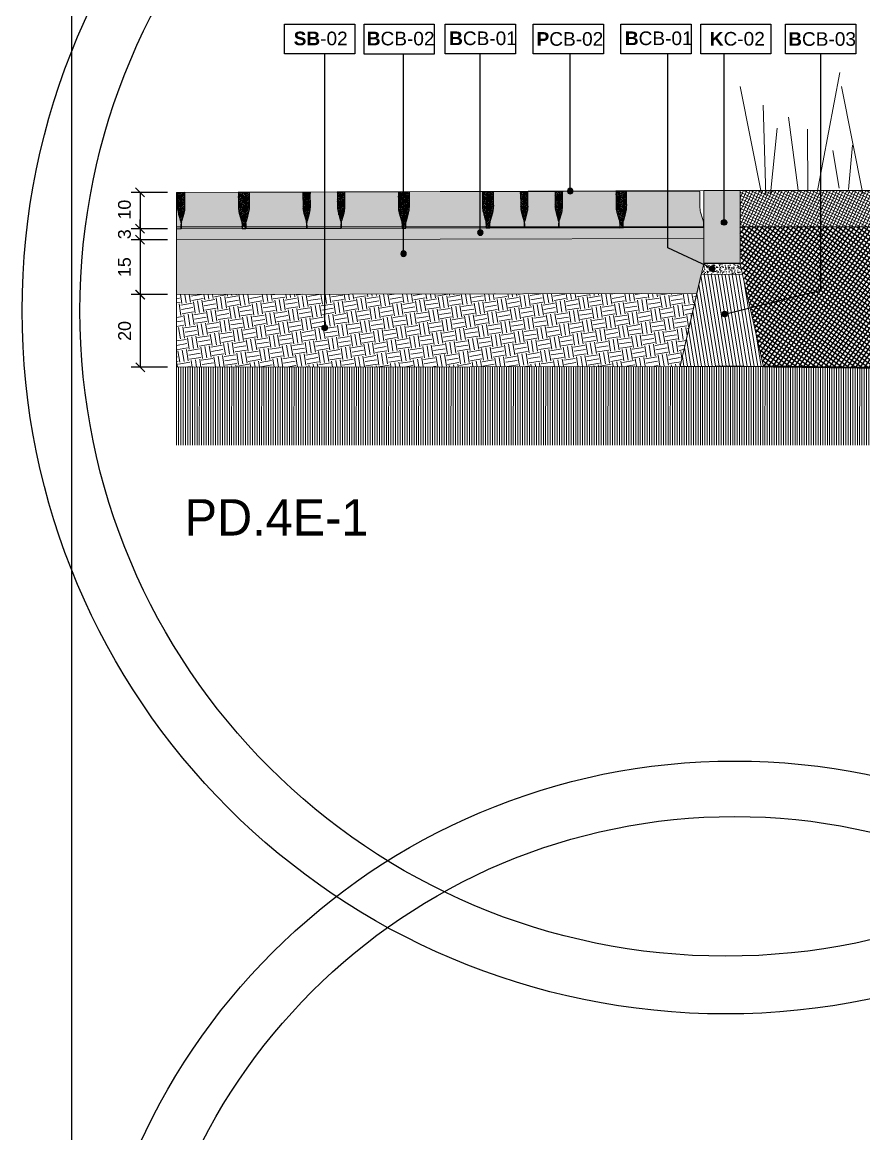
# Model space of a CAD drawing. Header units: metres. Extents: x -325 to 301, y -147 to 149.
# Drawn here: x 52.098 to 54.413, y 80.394 to 83.452 of the extents above; entities that cross this region are included whole.
import ezdxf

# ---------------------------------------------------------------- set-up
doc = ezdxf.new("R2010")
doc.units = ezdxf.units.M
doc.linetypes.add('ACAD_ISO03W100', pattern=[30, 12, -18])
doc.layers.get('Defpoints').update_dxf_attribs({"lineweight": 13})
for name, color, linetype, plot in [('-aux', 50, 'Continuous', False), ('-AUX-TWQ', 1, 'Continuous', False), ('-AUX_MON', 3, 'Continuous', False)]:
    doc.layers.add(name, color=color, linetype=linetype, plot=plot)
for name, color, linetype, true_color in [('0-TX-1_25', 7, 'Continuous', 0x3f4f7f), ('3-TR-paviment fort', 7, 'Continuous', 0xd1d1d1), ('EIT_3 TR sorra', 7, 'Continuous', 0xd8ceb0)]:
    doc.layers.add(name, color=color, linetype=linetype, true_color=true_color)
for name, color, linetype in [('02-L-Geotextile', 32, 'Continuous'), ('A-KEYPLAN_HATCH', 7, 'Continuous'), ('A_TEXT_2', 7, 'Continuous'), ('EIT_3 TR terra vegetal', 45, 'Continuous')]:
    doc.layers.add(name, color=color, linetype=linetype)
for name, color, linetype, lineweight, true_color in [('03-TR-Paviment_04_Dry Meadow', 7, 'Continuous', 5, 0xd8dd88), ('03-TR-Paviment_05_Open Joint Precast Pavements', 7, 'Continuous', 5, 0xb3b3b3), ('3-TR tot_u', 7, 'Continuous', 5, 0x787878)]:
    doc.layers.add(name, color=color, linetype=linetype, lineweight=lineweight, true_color=true_color)
for name, color, linetype, lineweight in [('1-CM', 7, 'Continuous', 0), ('2-L-secció', 1, 'Continuous', 0), ('3-TR Formigó', 252, 'Continuous', 0), ('3-TR Seleccionat', 44, 'Continuous', 0), ('3-TR Tot-u', 37, 'Continuous', 0), ('3-TR-recebo', 252, 'Continuous', 0)]:
    doc.layers.add(name, color=color, linetype=linetype, lineweight=lineweight)
doc.styles.get("Standard").update_dxf_attribs({"font": 'arial.ttf'})
doc.styles.add('x-llegenda materials$0$ENGRAVERS', font='TT0586M.TTF')
doc.dimstyles.new('ISO-25', dxfattribs={"dimtxt": 0.1, "dimasz": 0.1, "dimexe": 0.1, "dimexo": 0.1, "dimgap": 0.1, "dimtad": 1, "dimdec": 0, "dimlfac": 100, "dimzin": 9, "dimtxsty": 'Standard', "dimblk": 'OBLIQUE', "dimcen": 0.1, "dimadec": 0, "dimazin": 0, "dimtfac": 1, "dimtdec": 0, "dimtmove": 0, "dimatfit": 3, "dimldrblk": 'OBLIQUE', "dimfxl": 1, "dimarcsym": 0})

# ---------------------------------------------------------------- blocks, each defined once
blk = doc.blocks.new('hatch keyplan 2')
at = {"layer": 'A-KEYPLAN_HATCH'}
blk.add_lwpolyline([(0, 0.00548), (0.01287, 0.00548), (0.01287, 0), (0, 0)], close=True, dxfattribs=at)
blk = doc.blocks.new('hatch keyplan')
at = {"layer": 'A-KEYPLAN_HATCH'}
blk.add_blockref('hatch keyplan 2', (1.43058, 0.85215), dxfattribs=at)
blk = doc.blocks.new('B-CB03')
at = {"layer": 'A-KEYPLAN_HATCH'}
blk.add_blockref('hatch keyplan', (-1.43058, -0.85215), dxfattribs=at)
at = {"layer": 'A_TEXT_2', "insert": (-0.0008, 0.00398), "char_height": 0.0025, "attachment_point": 1}
blk.add_mtext_dynamic_manual_height_columns('\\pi0.00128;{\\fArial|b1|i0|c0|p34;B}CB-03', width=0.0145619, gutter_width=0.015, heights=[0], dxfattribs=at)
blk = doc.blocks.new('K01B')
at = {"layer": 'A-KEYPLAN_HATCH'}
blk.add_blockref('hatch keyplan', (-1.43058, -0.85215), dxfattribs=at)
at = {"layer": 'A_TEXT_2', "insert": (-0.0008, 0.00402), "char_height": 0.0025, "attachment_point": 1}
blk.add_mtext_dynamic_manual_height_columns('\\pi0.00246;{\\fArial|b1|i0|c0|p34;K}C-02', width=0.0145619, gutter_width=0.015, heights=[0], dxfattribs=at)
blk = doc.blocks.new('_Oblique')
at = {"color": 0, "lineweight": -2}
blk.add_line((-0.5, -0.5), (0.5, 0.5), dxfattribs=at)
blk = doc.blocks.new('*D1102')
at = {"layer": '0-TX-1_25', "color": 0, "lineweight": -2, "transparency": 16777216}
for p, q in [((52.4976, 82.9837), (52.3976, 82.9837)), ((52.4226, 82.9837), (52.4226, 82.8837)), ((52.4976, 82.8837), (52.3976, 82.8837))]:
    blk.add_line(p, q, dxfattribs=at)
at = {"layer": 'Defpoints', "color": 0, "transparency": 16777216}
for p in [(52.5226, 82.9837), (52.4226, 82.8837), (52.5226, 82.8837)]:
    blk.add_point(p, dxfattribs=at)
at = {"layer": '0-TX-1_25', "color": 0, "lineweight": -2, "transparency": 16777216, "xscale": 0.025, "yscale": 0.025, "zscale": 0.025}
for p, rotation in [((52.4226, 82.9837), 90), ((52.4226, 82.8837), 270)]:
    blk.add_blockref('_Oblique', p, dxfattribs=dict(at, rotation=rotation))
at = {"layer": '0-TX-1_25', "color": 0, "transparency": 16777216, "insert": (52.3797, 82.9362), "char_height": 0.035, "attachment_point": 5, "rotation": 90}
blk.add_mtext('10', dxfattribs=at)
blk = doc.blocks.new('POINT')
at = {"layer": '0-TX-1_25'}
h = blk.add_hatch(dxfattribs=at)
h.set_pattern_fill('ANGLE', color=256)
h.set_pattern_definition([(0, (-83.747, -12.726), (0, 6.985), [5.08, -1.905]), (90, (-83.747, -12.726), (-6.985, 4e-16), [5.08, -1.905])])
edge = h.paths.add_edge_path()
edge.add_arc((0, 0), 0.0075, 0, 360)
h = blk.add_hatch(color=256, dxfattribs=at)
h.dxf.hatch_style = 1
edge = h.paths.add_edge_path()
edge.add_arc((0, 0), 0.0075, 0, 360)
blk.add_circle((0, 0), 0.0075, dxfattribs=at)
blk = doc.blocks.new('B-CB01')
at = {"layer": 'A-KEYPLAN_HATCH'}
blk.add_blockref('hatch keyplan', (-1.43058, -0.85215), dxfattribs=at)
at = {"layer": 'A_TEXT_2', "insert": (-0.0008, 0.00411), "char_height": 0.0025, "attachment_point": 1}
blk.add_mtext_dynamic_manual_height_columns('\\pi0.00152;{\\fArial|b1|i0|c0|p34;B}CB-01', width=0.0145619, gutter_width=0.015, heights=[0], dxfattribs=at)
blk = doc.blocks.new('SB-02')
at = {"layer": 'A-KEYPLAN_HATCH'}
blk.add_blockref('hatch keyplan', (-1.43058, -0.85215), dxfattribs=at)
at = {"layer": 'A_TEXT_2', "insert": (-0.0008, 0.00408), "char_height": 0.0025, "attachment_point": 1}
blk.add_mtext_dynamic_manual_height_columns('\\pi0.00249;{\\fArial|b1|i0|c0|p34;SB}-02', width=0.0145619, gutter_width=0.015, heights=[0], dxfattribs=at)
blk = doc.blocks.new('B-CB02')
at = {"layer": 'A-KEYPLAN_HATCH'}
blk.add_blockref('hatch keyplan', (-1.43058, -0.85215), dxfattribs=at)
at = {"layer": 'A_TEXT_2', "insert": (-0.0008, 0.00409), "char_height": 0.0025, "attachment_point": 1}
blk.add_mtext_dynamic_manual_height_columns('\\pi0.00129;{\\fArial|b1|i0|c0|p34;B}CB-02', width=0.0145619, gutter_width=0.015, heights=[0], dxfattribs=at)
blk = doc.blocks.new('*D1098')
at = {"layer": '0-TX-1_25', "color": 0, "lineweight": -2, "transparency": 16777216}
for p, q in [((52.4226, 82.8837), (52.4226, 82.9087)), ((52.4976, 82.8837), (52.3976, 82.8837)), ((52.4226, 82.8837), (52.4226, 82.8535)), ((52.4975, 82.8535), (52.3976, 82.8535)), ((52.4226, 82.8535), (52.4226, 82.8285))]:
    blk.add_line(p, q, dxfattribs=at)
at = {"layer": 'Defpoints', "color": 0, "transparency": 16777216}
for p in [(52.5226, 82.8837), (52.4226, 82.8535), (52.5225, 82.8535)]:
    blk.add_point(p, dxfattribs=at)
at = {"layer": '0-TX-1_25', "color": 0, "lineweight": -2, "transparency": 16777216, "xscale": 0.025, "yscale": 0.025, "zscale": 0.025}
for p, rotation in [((52.4226, 82.8837), 270), ((52.4226, 82.8535), 90)]:
    blk.add_blockref('_Oblique', p, dxfattribs=dict(at, rotation=rotation))
at = {"layer": '0-TX-1_25', "color": 0, "transparency": 16777216, "insert": (52.3797, 82.8686), "char_height": 0.035, "attachment_point": 5, "rotation": 90}
blk.add_mtext('3', dxfattribs=at)
blk = doc.blocks.new('*D1099')
at = {"layer": '0-TX-1_25', "color": 0, "lineweight": -2, "transparency": 16777216}
for p, q in [((52.4976, 82.8535), (52.3976, 82.8535)), ((52.4226, 82.8535), (52.4226, 82.7026)), ((52.4977, 82.7026), (52.3976, 82.7026))]:
    blk.add_line(p, q, dxfattribs=at)
at = {"layer": 'Defpoints', "color": 0, "transparency": 16777216}
for p in [(52.5226, 82.8535), (52.4226, 82.7026), (52.5227, 82.7026)]:
    blk.add_point(p, dxfattribs=at)
at = {"layer": '0-TX-1_25', "color": 0, "lineweight": -2, "transparency": 16777216, "xscale": 0.025, "yscale": 0.025, "zscale": 0.025}
for p, rotation in [((52.4226, 82.8535), 90), ((52.4226, 82.7026), 270)]:
    blk.add_blockref('_Oblique', p, dxfattribs=dict(at, rotation=rotation))
at = {"layer": '0-TX-1_25', "color": 0, "transparency": 16777216, "insert": (52.3797, 82.7781), "char_height": 0.035, "attachment_point": 5, "rotation": 90}
blk.add_mtext('15', dxfattribs=at)
blk = doc.blocks.new('*D1100')
at = {"layer": '0-TX-1_25', "color": 0, "lineweight": -2, "transparency": 16777216}
for p, q in [((52.4979, 82.7026), (52.398, 82.7026)), ((52.423, 82.7026), (52.423, 82.5025)), ((52.4982, 82.5025), (52.398, 82.5025))]:
    blk.add_line(p, q, dxfattribs=at)
at = {"layer": 'Defpoints', "color": 0, "transparency": 16777216}
for p in [(52.5229, 82.7026), (52.423, 82.5025), (52.5232, 82.5025)]:
    blk.add_point(p, dxfattribs=at)
at = {"layer": '0-TX-1_25', "color": 0, "lineweight": -2, "transparency": 16777216, "xscale": 0.025, "yscale": 0.025, "zscale": 0.025}
for p, rotation in [((52.423, 82.7026), 90), ((52.423, 82.5025), 270)]:
    blk.add_blockref('_Oblique', p, dxfattribs=dict(at, rotation=rotation))
at = {"layer": '0-TX-1_25', "color": 0, "transparency": 16777216, "insert": (52.3801, 82.6026), "char_height": 0.035, "attachment_point": 5, "rotation": 90}
blk.add_mtext('20', dxfattribs=at)
blk = doc.blocks.new('PCB03')
at = {"layer": 'A-KEYPLAN_HATCH'}
blk.add_blockref('hatch keyplan', (-1.42958, -0.85215), dxfattribs=at)
at = {"layer": 'A_TEXT_2', "insert": (0.0002, 0.00399), "char_height": 0.0025, "attachment_point": 1}
blk.add_mtext_dynamic_manual_height_columns('\\pi0.00139;{\\fArial|b1|i0|c0|p34;P}CB-02', width=0.0145619, gutter_width=0.015, heights=[0], dxfattribs=at)

msp = doc.modelspace()

# ---------------------------------------------------------------- hatches: boundary and pattern name
at = {"layer": '03-TR-Paviment_05_Open Joint Precast Pavements'}
h = msp.add_hatch(color=256, dxfattribs=at)
h.dxf.hatch_style = 1
edge = h.paths.add_edge_path()
edge.add_line((52.7134, 82.8842), (52.7133, 82.8924))
edge.add_arc((52.7618, 82.8925), 0.0484, 164.1373, 180.1363, ccw=False)
edge.add_line((52.7152, 82.9057), (52.7211, 82.9265))
edge.add_arc((52.6661, 82.9421), 0.0571, 344.1372, 360.1363)
edge.add_line((52.7233, 82.9422), (52.7232, 82.9834))
edge.add_line((52.7232, 82.9834), (52.724, 82.9834))
edge.add_line((52.724, 82.9834), (52.724, 82.9842))
edge.add_line((52.724, 82.9842), (52.8698, 82.9846))
edge.add_line((52.8698, 82.9846), (52.8698, 82.9837))
edge.add_line((52.8698, 82.9837), (52.8706, 82.9837))
edge.add_line((52.8706, 82.9837), (52.8707, 82.9426))
edge.add_arc((52.9278, 82.9427), 0.0571, 180.1363, 196.1353)
edge.add_line((52.8729, 82.9269), (52.8789, 82.9061))
edge.add_arc((52.8324, 82.8927), 0.0484, 0.1363, 16.1353, ccw=False)
edge.add_line((52.8808, 82.8928), (52.8809, 82.8846))
edge.add_line((52.8809, 82.8846), (52.7134, 82.8842))
h = msp.add_hatch(color=256, dxfattribs=at)
h.dxf.hatch_style = 1
edge = h.paths.add_edge_path()
edge.add_line((52.8809, 82.8846), (52.8808, 82.8928))
edge.add_arc((52.9293, 82.8929), 0.0484, 164.1372, 180.1363, ccw=False)
edge.add_line((52.8827, 82.9061), (52.8886, 82.9269))
edge.add_arc((52.8336, 82.9425), 0.0571, 344.1373, 360.1363)
edge.add_line((52.8908, 82.9426), (52.8907, 82.9838))
edge.add_line((52.8907, 82.9838), (52.8915, 82.9838))
edge.add_line((52.8915, 82.9838), (52.8914, 82.9846))
edge.add_line((52.8914, 82.9846), (52.9647, 82.9848))
edge.add_line((52.9647, 82.9848), (52.9647, 82.9839))
edge.add_line((52.9647, 82.9839), (52.9655, 82.9839))
edge.add_line((52.9655, 82.9839), (52.9656, 82.9428))
edge.add_arc((53.0228, 82.943), 0.0571, 180.1363, 196.1353)
edge.add_line((52.9679, 82.9271), (52.9739, 82.9064))
edge.add_arc((52.9274, 82.8929), 0.0484, 0.1363, 16.1353, ccw=False)
edge.add_line((52.9758, 82.893), (52.9758, 82.8848))
edge.add_line((52.9758, 82.8848), (52.8809, 82.8846))
h = msp.add_hatch(color=256, dxfattribs=at)
h.dxf.hatch_style = 1
edge = h.paths.add_edge_path()
edge.add_line((52.9758, 82.8848), (52.9758, 82.893))
edge.add_arc((53.0242, 82.8931), 0.0484, 164.1373, 180.1363, ccw=False)
edge.add_line((52.9776, 82.9064), (52.9835, 82.9271))
edge.add_arc((52.9286, 82.9427), 0.0571, 344.1373, 360.1363)
edge.add_line((52.9857, 82.9429), (52.9856, 82.984))
edge.add_line((52.9856, 82.984), (52.9864, 82.984))
edge.add_line((52.9864, 82.984), (52.9864, 82.9848))
edge.add_line((52.9864, 82.9848), (53.1322, 82.9852))
edge.add_line((53.1322, 82.9852), (53.1322, 82.9843))
edge.add_line((53.1322, 82.9843), (53.133, 82.9843))
edge.add_line((53.133, 82.9843), (53.1331, 82.9432))
edge.add_arc((53.1903, 82.9434), 0.0571, 180.1363, 196.1353)
edge.add_line((53.1354, 82.9275), (53.1414, 82.9068))
edge.add_arc((53.0949, 82.8933), 0.0484, 0.1363, 16.1353, ccw=False)
edge.add_line((53.1433, 82.8934), (53.1433, 82.8852))
edge.add_line((53.1433, 82.8852), (52.9758, 82.8848))
h = msp.add_hatch(color=256, dxfattribs=at)
h.dxf.hatch_style = 1
edge = h.paths.add_edge_path()
edge.add_line((53.1533, 82.8852), (53.1533, 82.8934))
edge.add_arc((53.2017, 82.8936), 0.0484, 164.1372, 180.1363, ccw=False)
edge.add_line((53.1551, 82.9068), (53.161, 82.9275))
edge.add_arc((53.1061, 82.9432), 0.0571, 344.1373, 360.1363)
edge.add_line((53.1632, 82.9433), (53.1631, 82.9844))
edge.add_line((53.1631, 82.9844), (53.1639, 82.9844))
edge.add_line((53.1639, 82.9844), (53.1639, 82.9853))
edge.add_line((53.1639, 82.9853), (53.3635, 82.9857))
edge.add_line((53.3635, 82.9857), (53.3635, 82.9849))
edge.add_line((53.3635, 82.9849), (53.3643, 82.9849))
edge.add_line((53.3643, 82.9849), (53.3644, 82.9438))
edge.add_arc((53.4215, 82.9439), 0.0571, 180.1363, 196.1353)
edge.add_line((53.3666, 82.928), (53.3726, 82.9073))
edge.add_arc((53.3261, 82.8939), 0.0484, 0.1363, 16.1353, ccw=False)
edge.add_line((53.3745, 82.894), (53.3745, 82.8858))
edge.add_line((53.3745, 82.8858), (53.1533, 82.8852))
h = msp.add_hatch(color=256, dxfattribs=at)
h.dxf.hatch_style = 1
edge = h.paths.add_edge_path()
edge.add_line((53.3845, 82.8858), (53.3845, 82.894))
edge.add_arc((53.4329, 82.8941), 0.0484, 164.1372, 180.1363, ccw=False)
edge.add_line((53.3864, 82.9073), (53.3923, 82.9281))
edge.add_arc((53.3373, 82.9437), 0.0571, 344.1373, 360.1363)
edge.add_line((53.3944, 82.9438), (53.3943, 82.985))
edge.add_line((53.3943, 82.985), (53.3951, 82.985))
edge.add_line((53.3951, 82.985), (53.3951, 82.9858))
edge.add_line((53.3951, 82.9858), (53.4684, 82.986))
edge.add_line((53.4684, 82.986), (53.4684, 82.9852))
edge.add_line((53.4684, 82.9852), (53.4692, 82.9852))
edge.add_line((53.4692, 82.9852), (53.4693, 82.944))
edge.add_arc((53.5265, 82.9442), 0.0571, 180.1363, 196.1353)
edge.add_line((53.4716, 82.9283), (53.4776, 82.9076))
edge.add_arc((53.4311, 82.8941), 0.0484, 0.1363, 16.1353, ccw=False)
edge.add_line((53.4795, 82.8942), (53.4795, 82.886))
edge.add_line((53.4795, 82.886), (53.3845, 82.8858))
h = msp.add_hatch(color=256, dxfattribs=at)
h.dxf.hatch_style = 1
edge = h.paths.add_edge_path()
edge.add_line((53.4795, 82.886), (53.4795, 82.8942))
edge.add_arc((53.5279, 82.8943), 0.0484, 164.1372, 180.1363, ccw=False)
edge.add_line((53.4813, 82.9076), (53.4872, 82.9283))
edge.add_arc((53.4323, 82.9439), 0.0571, 344.1373, 360.1363)
edge.add_line((53.4894, 82.9441), (53.4893, 82.9852))
edge.add_line((53.4893, 82.9852), (53.4901, 82.9852))
edge.add_line((53.4901, 82.9852), (53.4901, 82.986))
edge.add_line((53.4901, 82.986), (53.5634, 82.9862))
edge.add_line((53.5634, 82.9862), (53.5634, 82.9854))
edge.add_line((53.5634, 82.9854), (53.5642, 82.9854))
edge.add_line((53.5642, 82.9854), (53.5643, 82.9442))
edge.add_arc((53.6214, 82.9444), 0.0571, 180.1363, 196.1353)
edge.add_line((53.5665, 82.9285), (53.5725, 82.9078))
edge.add_arc((53.526, 82.8943), 0.0484, 0.1363, 16.1353, ccw=False)
edge.add_line((53.5745, 82.8944), (53.5745, 82.8862))
edge.add_line((53.5745, 82.8862), (53.4795, 82.886))
h = msp.add_hatch(color=256, dxfattribs=at)
h.dxf.hatch_style = 1
edge = h.paths.add_edge_path()
edge.add_line((53.5745, 82.8862), (53.5745, 82.8944))
edge.add_arc((53.6229, 82.8946), 0.0484, 164.1373, 180.1363, ccw=False)
edge.add_line((53.5763, 82.9078), (53.5822, 82.9285))
edge.add_arc((53.5272, 82.9442), 0.0571, 344.1373, 360.1363)
edge.add_line((53.5844, 82.9443), (53.5843, 82.9854))
edge.add_line((53.5843, 82.9854), (53.5851, 82.9854))
edge.add_line((53.5851, 82.9854), (53.5851, 82.9863))
edge.add_line((53.5851, 82.9863), (53.7309, 82.9866))
edge.add_line((53.7309, 82.9866), (53.7309, 82.9858))
edge.add_line((53.7309, 82.9858), (53.7317, 82.9858))
edge.add_line((53.7317, 82.9858), (53.7318, 82.9446))
edge.add_arc((53.7889, 82.9448), 0.0571, 180.1363, 196.1353)
edge.add_line((53.734, 82.9289), (53.74, 82.9082))
edge.add_arc((53.6935, 82.8947), 0.0484, 0.1363, 16.1353, ccw=False)
edge.add_line((53.7419, 82.8948), (53.742, 82.8866))
edge.add_line((53.742, 82.8866), (53.5745, 82.8862))
h = msp.add_hatch(color=256, dxfattribs=at)
h.dxf.hatch_style = 1
edge = h.paths.add_edge_path()
edge.add_line((53.7509, 82.8867), (53.7509, 82.8949))
edge.add_arc((53.7993, 82.895), 0.0484, 164.1372, 180.1363, ccw=False)
edge.add_line((53.7528, 82.9083), (53.7587, 82.929))
edge.add_arc((53.7037, 82.9447), 0.0571, 344.1372, 360.1363)
edge.add_line((53.7608, 82.9448), (53.7607, 82.9859))
edge.add_line((53.7607, 82.9859), (53.7615, 82.9859))
edge.add_line((53.7615, 82.9859), (53.7615, 82.9868))
edge.add_line((53.7615, 82.9868), (53.9611, 82.9872))
edge.add_line((53.9611, 82.9872), (53.9611, 82.9864))
edge.add_line((53.9611, 82.9864), (53.9619, 82.9864))
edge.add_line((53.9619, 82.9864), (53.962, 82.9453))
edge.add_arc((54.0192, 82.9454), 0.0571, 180.1363, 196.1353)
edge.add_line((53.9643, 82.9295), (53.9703, 82.9088))
edge.add_arc((53.9237, 82.8953), 0.0484, 0.1363, 16.1353, ccw=False)
edge.add_line((53.9722, 82.8955), (53.9722, 82.8873))
edge.add_line((53.9722, 82.8873), (53.7509, 82.8867))
h = msp.add_hatch(color=256, dxfattribs=at)
h.dxf.hatch_style = 1
edge = h.paths.add_edge_path()
edge.add_line((52.5226, 82.9837), (52.5226, 82.8837))
edge.add_line((52.5226, 82.8837), (52.5359, 82.8838))
edge.add_line((52.5359, 82.8838), (52.5359, 82.892))
edge.add_arc((52.4874, 82.8918), 0.0484, 0.1363, 16.1353)
edge.add_line((52.5339, 82.9053), (52.528, 82.926))
edge.add_arc((52.5828, 82.9419), 0.0571, 180.1363, 196.1353, ccw=False)
edge.add_line((52.5257, 82.9418), (52.5256, 82.9829))
edge.add_line((52.5256, 82.9829), (52.5248, 82.9829))
edge.add_line((52.5248, 82.9829), (52.5248, 82.9837))
edge.add_line((52.5248, 82.9837), (52.5226, 82.9837))
h = msp.add_hatch(color=256, dxfattribs=at)
h.dxf.hatch_style = 1
edge = h.paths.add_edge_path()
edge.add_line((52.5359, 82.8838), (52.5359, 82.892))
edge.add_arc((52.5843, 82.8921), 0.0484, 164.1373, 180.1363, ccw=False)
edge.add_line((52.5377, 82.9053), (52.5436, 82.9261))
edge.add_arc((52.4886, 82.9417), 0.0571, 344.1373, 360.1363)
edge.add_line((52.5458, 82.9418), (52.5457, 82.983))
edge.add_line((52.5457, 82.983), (52.5465, 82.983))
edge.add_line((52.5465, 82.983), (52.5465, 82.9838))
edge.add_line((52.5465, 82.9838), (52.6923, 82.9841))
edge.add_line((52.6923, 82.9841), (52.6923, 82.9833))
edge.add_line((52.6923, 82.9833), (52.6931, 82.9833))
edge.add_line((52.6931, 82.9833), (52.6932, 82.9422))
edge.add_arc((52.7503, 82.9423), 0.0571, 180.1363, 196.1353)
edge.add_line((52.6954, 82.9264), (52.7014, 82.9057))
edge.add_arc((52.6549, 82.8923), 0.0484, 0.1363, 16.1353, ccw=False)
edge.add_line((52.7033, 82.8924), (52.7034, 82.8842))
edge.add_line((52.7034, 82.8842), (52.5359, 82.8838))
at = {"layer": '3-TR Formigó'}
h = msp.add_hatch(dxfattribs=at)
h.set_pattern_fill('ANSI31', color=256, scale=0.003, angle=234.1752, style=0)
h.set_pattern_definition([(279.17524, (56.867093, 82.588583), (0.00940313, 0.001518806), [])])
h.paths.add_polyline_path([(53.908, 82.5057), (54.1375, 82.5048), (54.0796, 82.7579), (53.9658, 82.7586)])
at = {"layer": '3-TR Seleccionat'}
h = msp.add_hatch(dxfattribs=at)
h.set_pattern_fill('ANSI31', color=256, scale=0.002, angle=225, style=0)
h.set_pattern_definition([(270, (441130.297476, -650754.07785), (-0.00635, -2e-18), [])])
h.paths.add_polyline_path([(54.1375, 82.5048), (52.5226, 82.5025), (52.5226, 82.2886), (55.5228, 82.2886), (55.5189, 82.4886), (55.2802, 82.4914)])
at = {"layer": '3-TR Tot-u'}
h = msp.add_hatch(dxfattribs=at)
h.set_pattern_fill('EARTH', color=256, scale=0.005, angle=-80.8248, style=0)
h.set_pattern_definition([(279.175244, (18.382785, 2.031982), (0.036406452, -0.026281081), [0.03175, -0.03175]), (279.175244, (18.39454, 2.03388), (0.036406452, -0.026281081), [0.03175, -0.03175]), (279.175244, (18.406293, 2.03578), (0.036406452, -0.026281081), [0.03175, -0.03175]), (9.175244, (18.410844, 2.032494), (0.026281081, 0.036406452), [0.03175, -0.03175]), (9.175244, (18.412742, 2.02074), (0.026281081, 0.036406452), [0.03175, -0.03175]), (9.175244, (18.41464, 2.008986), (0.026281081, 0.036406452), [0.03175, -0.03175])])
h.paths.add_polyline_path([(53.9537, 82.7058), (53.908, 82.5061), (52.5226, 82.5025), (52.5226, 82.7026)])
at = {"layer": '3-TR tot_u'}
h = msp.add_hatch(dxfattribs=at)
h.set_pattern_fill('AR-CONC', color=256, scale=0.0002, angle=90.2664)
h.set_pattern_definition([(140.266414, (19.208365, 11.420577), (0.003018359, 0.036451363), [0.00381, -0.04191]), (85.266414, (19.208365, 11.420577), (-0.038178181, -0.007226283), [0.003048, -0.033528117]), (190.71786, (19.208616, 11.423615), (-0.035159821, 0.02922508), [0.003238002, -0.035618049]), (136.450614, (19.198205, 11.42053), (0.008156283, 0.05425432), [0.005715, -0.062865]), (186.90197, (19.198884, 11.42505), (-0.049705466, 0.047250218), [0.004857005, -0.05342712]), (81.450565, (19.198205, 11.42053), (-0.049705466, 0.047250218), [0.004571993, -0.050291946]), (111.266414, (19.20072, 11.425622), (0.020311824, 0.030417653), [0.00381, -0.04191]), (56.266414, (19.20072, 11.42562), (-0.036894668, 0.012188985), [0.003048, -0.033528]), (161.71786, (19.202414, 11.428156), (-0.016582845, 0.042606638), [0.003238002, -0.035617988]), (127.766414, (19.208365, 11.420577), (-0.0169136972, 0.0005390813), [0, -0.0331216, 0, -0.034036, 0, -0.033655]), (97.766414, (19.208365, 11.420577), (-0.020098038, 0.0132706243), [0, -0.0194056, 0, -0.0323596, 0, -0.012827]), (57.766414, (19.208417, 11.409249), (0.0010196429, 0.0271231534), [0, -0.0127, 0, -0.039624, 0, -0.052578]), (47.766414, (19.20844, 11.404169), (-0.005222997, 0.0296018704), [0, -0.01651, 0, -0.0263144, 0, -0.037338])])
h.paths.add_polyline_path([(53.9726, 82.8568), (52.5226, 82.854), (52.5226, 82.7026), (53.9537, 82.7058), (53.9714, 82.7854)])
h = msp.add_hatch(dxfattribs=at)
h.set_pattern_fill('AR-CONC', color=256, scale=9e-05, angle=90.2664)
h.set_pattern_definition([(140.266414, (-29.447985, 59.963088), (0.0013582613, 0.0164031132), [0.0017145, -0.0188595]), (85.266414, (-29.447985, 59.963088), (-0.0171801815, -0.0032518273), [0.0013716, -0.0150876526]), (190.71786, (-29.447872, 59.964455), (-0.0158219194, 0.0131512858), [0.0014571008, -0.016028122]), (136.450614, (-29.452557, 59.963067), (0.003670327, 0.024414444), [0.00257175, -0.02828925]), (186.901972, (-29.45225, 59.965101), (-0.0223674596, 0.021262598), [0.002185652, -0.024042205]), (81.450565, (-29.452557, 59.963067), (-0.0223674596, 0.021262598), [0.002057397, -0.022631376]), (111.266414, (-29.451425, 59.965358), (0.0091403206, 0.0136879438), [0.0017145, -0.0188595]), (56.266414, (-29.451425, 59.965358), (-0.0166026007, 0.0054850432), [0.0013716, -0.0150876]), (161.71786, (-29.450663, 59.966499), (-0.0074622802, 0.019172987), [0.0014571008, -0.0160280944]), (127.766414, (-29.447985, 59.963088), (-0.00761116375, 0.0002425866), [0, -0.01490472, 0, -0.0153162, 0, -0.01514475]), (97.766414, (-29.447985, 59.963088), (-0.009044117, 0.0059717809), [0, -0.00873252, 0, -0.01456182, 0, -0.00577215]), (57.766414, (-29.447961, 59.9579904), (0.0004588393, 0.012205419), [0, -0.005715, 0, -0.0178308, 0, -0.0236601]), (47.766414, (-29.447951, 59.955704), (-0.0023503487, 0.0133208417), [0, -0.0074295, 0, -0.01184148, 0, -0.0168021])])
h.paths.add_polyline_path([(53.9658, 82.7586), (53.9726, 82.7896), (54.0722, 82.7884), (54.0796, 82.7579)])
at = {"layer": '3-TR-paviment fort'}
msp.add_hatch(color=256, dxfattribs=at).paths.add_polyline_path([(53.9726, 82.9886), (54.0726, 82.9886), (54.0726, 82.7886), (53.9726, 82.7886)])
at = {"layer": '3-TR-recebo'}
h = msp.add_hatch(dxfattribs=at)
h.set_pattern_fill('_USER', color=256, scale=0.008, angle=244.5493, style=0, double=1, pattern_type=0)
h.set_pattern_definition([(244.54928035597, (419506.654953, 4594392.769917), (0.00722364187972, -0.00343787696021), []), (334.54928035597, (419506.654953, 4594392.769917), (0.00343787696021, 0.00722364187972), [])])
h.paths.add_polyline_path([(55.5226, 82.8886), (55.5226, 82.9886), (54.0726, 82.9886), (54.0726, 82.8886)])
at = {"layer": 'EIT_3 TR sorra'}
h = msp.add_hatch(dxfattribs=at)
h.set_pattern_fill('ANSI36', color=256, scale=0.001075, angle=-0.7037, style=0, double=1)
h.set_pattern_definition([(44.2962793, (23.993837, 12.7379396), (0.00189146118, 0.00661423862), [0.0085328125, -0.0017065625, 0, -0.0017065625])])
edge = h.paths.add_edge_path()
edge.add_line((53.1433, 82.8852), (53.1533, 82.8852))
edge.add_line((53.1533, 82.8852), (53.1533, 82.8934))
edge.add_arc((53.2017, 82.8936), 0.0484, 164.1373, 180.1363, ccw=False)
edge.add_line((53.1551, 82.9068), (53.161, 82.9275))
edge.add_arc((53.1061, 82.9432), 0.0571, 344.1373, 360.1363)
edge.add_line((53.1632, 82.9433), (53.1631, 82.9844))
edge.add_line((53.1631, 82.9844), (53.133, 82.9844))
edge.add_line((53.133, 82.9844), (53.1331, 82.9432))
edge.add_arc((53.1903, 82.9434), 0.0571, 180.1363, 196.1353)
edge.add_line((53.1354, 82.9275), (53.1414, 82.9068))
edge.add_arc((53.0949, 82.8933), 0.0484, 0.1363, 16.1353, ccw=False)
edge.add_line((53.1433, 82.8934), (53.1433, 82.8852))
edge.add_line((53.1433, 82.8852), (53.1533, 82.8852))
h = msp.add_hatch(dxfattribs=at)
h.set_pattern_fill('ANSI36', color=256, scale=0.001075, angle=-0.7037, style=0, double=1)
h.set_pattern_definition([(44.2962793, (23.762601, 12.7384895), (0.00189146118, 0.00661423862), [0.0085328125, -0.0017065625, 0, -0.0017065625])])
edge = h.paths.add_edge_path()
edge.add_line((53.3745, 82.8858), (53.3845, 82.8858))
edge.add_line((53.3845, 82.8858), (53.3845, 82.894))
edge.add_arc((53.4329, 82.8941), 0.0484, 164.1373, 180.1363, ccw=False)
edge.add_line((53.3864, 82.9073), (53.3923, 82.9281))
edge.add_arc((53.3373, 82.9437), 0.0571, 344.1372, 360.1363)
edge.add_line((53.3944, 82.9438), (53.3943, 82.985))
edge.add_line((53.3943, 82.985), (53.3643, 82.9849))
edge.add_line((53.3643, 82.9849), (53.3644, 82.9438))
edge.add_arc((53.4215, 82.9439), 0.0571, 180.1363, 196.1353)
edge.add_line((53.3666, 82.928), (53.3726, 82.9073))
edge.add_arc((53.3261, 82.8938), 0.0484, 0.1363, 16.1353, ccw=False)
edge.add_line((53.3745, 82.894), (53.3745, 82.8858))
edge.add_line((53.3745, 82.8858), (53.3845, 82.8858))
h = msp.add_hatch(dxfattribs=at)
h.set_pattern_fill('ANSI36', color=256, scale=0.001075, angle=-0.7037, style=0, double=1)
h.set_pattern_definition([(44.2962793, (23.5626753, 12.738958), (0.00189146118, 0.00661423862), [0.0085328125, -0.0017065625, 0, -0.0017065625])])
edge = h.paths.add_edge_path()
edge.add_line((53.4795, 82.886), (53.4795, 82.8942))
edge.add_arc((53.5279, 82.8943), 0.0484, 164.1372, 180.1363, ccw=False)
edge.add_line((53.4813, 82.9076), (53.4872, 82.9283))
edge.add_arc((53.4323, 82.9439), 0.0571, 344.1372, 360.1363)
edge.add_line((53.4894, 82.9441), (53.4893, 82.9852))
edge.add_line((53.4893, 82.9852), (53.4692, 82.9851))
edge.add_line((53.4692, 82.9851), (53.4693, 82.944))
edge.add_arc((53.5265, 82.9442), 0.0571, 180.1363, 196.1353)
edge.add_line((53.4716, 82.9283), (53.4776, 82.9075))
edge.add_arc((53.4311, 82.8941), 0.0484, 0.1363, 16.1353, ccw=False)
edge.add_line((53.4795, 82.8942), (53.4795, 82.886))
h = msp.add_hatch(dxfattribs=at)
h.set_pattern_fill('ANSI36', color=256, scale=0.001075, angle=-0.7037, style=0, double=1)
h.set_pattern_definition([(44.2962793, (23.3002218, 12.7395856), (0.00189146118, 0.00661423862), [0.0085328125, -0.0017065625, 0, -0.0017065625])])
edge = h.paths.add_edge_path()
edge.add_line((53.5745, 82.8862), (53.5745, 82.8944))
edge.add_arc((53.6229, 82.8946), 0.0484, 164.1372, 180.1363, ccw=False)
edge.add_line((53.5763, 82.9078), (53.5822, 82.9285))
edge.add_arc((53.5272, 82.9442), 0.0571, 344.1372, 360.1363)
edge.add_line((53.5844, 82.9443), (53.5843, 82.9854))
edge.add_line((53.5843, 82.9854), (53.5642, 82.9854))
edge.add_line((53.5642, 82.9854), (53.5643, 82.9442))
edge.add_arc((53.6214, 82.9444), 0.0571, 180.1363, 196.1353)
edge.add_line((53.5665, 82.9285), (53.5725, 82.9078))
edge.add_arc((53.526, 82.8943), 0.0484, 0.1363, 16.1353, ccw=False)
edge.add_line((53.5745, 82.8944), (53.5745, 82.8862))
h = msp.add_hatch(dxfattribs=at)
h.set_pattern_fill('ANSI36', color=256, scale=0.001075, angle=-0.7037, style=0, double=1)
h.set_pattern_definition([(44.2962793, (23.3951846, 12.7393565), (0.00189146118, 0.00661423862), [0.0085328125, -0.0017065625, 0, -0.0017065625])])
edge = h.paths.add_edge_path()
edge.add_line((53.742, 82.8866), (53.7509, 82.8867))
edge.add_line((53.7509, 82.8867), (53.7509, 82.8949))
edge.add_arc((53.8004, 82.8949), 0.0494, 164.0664, 180.0654, ccw=False)
edge.add_line((53.7528, 82.9085), (53.7587, 82.9292))
edge.add_arc((53.7037, 82.9447), 0.0572, 344.3446, 360.0537)
edge.add_line((53.7608, 82.9447), (53.7607, 82.9858))
edge.add_line((53.7607, 82.9858), (53.7317, 82.9858))
edge.add_line((53.7317, 82.9858), (53.7318, 82.9446))
edge.add_arc((53.7889, 82.9448), 0.0571, 180.1363, 196.1353)
edge.add_line((53.734, 82.9289), (53.74, 82.9082))
edge.add_arc((53.6935, 82.8947), 0.0484, 0.1363, 16.1353, ccw=False)
edge.add_line((53.7419, 82.8948), (53.742, 82.8866))
edge.add_line((53.742, 82.8866), (53.752, 82.8867))
h = msp.add_hatch(dxfattribs=at)
h.set_pattern_fill('ANSI36', color=256, scale=0.001075, angle=-0.7037, style=0, double=1)
h.set_pattern_definition([(44.2962793, (23.45893, 12.737115), (0.00189146118, 0.00661423862), [0.0085328125, -0.0017065625, 0, -0.0017065625])])
edge = h.paths.add_edge_path()
edge.add_line((52.5359, 82.8838), (52.5359, 82.892))
edge.add_arc((52.5843, 82.8921), 0.0484, 164.1372, 180.1363, ccw=False)
edge.add_line((52.5377, 82.9053), (52.5436, 82.9261))
edge.add_arc((52.4886, 82.9417), 0.0571, 344.1372, 360.1363)
edge.add_line((52.5458, 82.9418), (52.5457, 82.983))
edge.add_line((52.5457, 82.983), (52.5256, 82.9829))
edge.add_line((52.5256, 82.9829), (52.5257, 82.9418))
edge.add_arc((52.5828, 82.9419), 0.0571, 180.1363, 196.1353)
edge.add_line((52.528, 82.926), (52.5339, 82.9053))
edge.add_arc((52.4874, 82.8918), 0.0484, 0.1363, 16.1353, ccw=False)
edge.add_line((52.5359, 82.892), (52.5359, 82.8838))
h = msp.add_hatch(dxfattribs=at)
h.set_pattern_fill('ANSI36', color=256, scale=0.001075, angle=-0.7037, style=0, double=1)
h.set_pattern_definition([(44.2962793, (23.5538928, 12.7368928), (0.00189146118, 0.00661423862), [0.0085328125, -0.0017065625, 0, -0.0017065625])])
edge = h.paths.add_edge_path()
edge.add_line((52.7034, 82.8842), (52.7134, 82.8842))
edge.add_line((52.7134, 82.8842), (52.7133, 82.8924))
edge.add_arc((52.7618, 82.8925), 0.0484, 164.1373, 180.1363, ccw=False)
edge.add_line((52.7152, 82.9057), (52.7211, 82.9265))
edge.add_arc((52.6661, 82.9421), 0.0571, 344.1373, 360.1363)
edge.add_line((52.7233, 82.9422), (52.7232, 82.9834))
edge.add_line((52.7232, 82.9834), (52.6931, 82.9833))
edge.add_line((52.6931, 82.9833), (52.6932, 82.9422))
edge.add_arc((52.7503, 82.9423), 0.0571, 180.1363, 196.1353)
edge.add_line((52.6954, 82.9264), (52.7014, 82.9057))
edge.add_arc((52.6549, 82.8923), 0.0484, 0.1363, 16.1353, ccw=False)
edge.add_line((52.7033, 82.8924), (52.7034, 82.8842))
edge.add_line((52.7034, 82.8842), (52.7134, 82.8842))
h = msp.add_hatch(dxfattribs=at)
h.set_pattern_fill('ANSI36', color=256, scale=0.001075, angle=-0.7037, style=0, double=1)
h.set_pattern_definition([(44.2962793, (24.1613276, 12.7375342), (0.00189146118, 0.00661423862), [0.0085328125, -0.0017065625, 0, -0.0017065625])])
edge = h.paths.add_edge_path()
edge.add_line((52.8809, 82.8846), (52.8808, 82.8928))
edge.add_arc((52.9293, 82.8929), 0.0484, 164.1372, 180.1363, ccw=False)
edge.add_line((52.8827, 82.9061), (52.8886, 82.9269))
edge.add_arc((52.8336, 82.9425), 0.0571, 344.1373, 360.1363)
edge.add_line((52.8908, 82.9426), (52.8907, 82.9838))
edge.add_line((52.8907, 82.9838), (52.8706, 82.9837))
edge.add_line((52.8706, 82.9837), (52.8707, 82.9426))
edge.add_arc((52.9278, 82.9427), 0.0571, 180.1363, 196.1353)
edge.add_line((52.8729, 82.9268), (52.8789, 82.9061))
edge.add_arc((52.8324, 82.8927), 0.0484, 0.1363, 16.1353, ccw=False)
edge.add_line((52.8808, 82.8928), (52.8809, 82.8846))
h = msp.add_hatch(dxfattribs=at)
h.set_pattern_fill('ANSI36', color=256, scale=0.001075, angle=-0.7037, style=0, double=1)
h.set_pattern_definition([(44.2962793, (23.898874, 12.738162), (0.00189146118, 0.00661423862), [0.0085328125, -0.0017065625, 0, -0.0017065625])])
edge = h.paths.add_edge_path()
edge.add_line((52.9758, 82.8848), (52.9758, 82.893))
edge.add_arc((53.0242, 82.8931), 0.0484, 164.1372, 180.1363, ccw=False)
edge.add_line((52.9776, 82.9064), (52.9835, 82.9271))
edge.add_arc((52.9286, 82.9427), 0.0571, 344.1372, 360.1363)
edge.add_line((52.9857, 82.9429), (52.9856, 82.984))
edge.add_line((52.9856, 82.984), (52.9655, 82.984))
edge.add_line((52.9655, 82.984), (52.9656, 82.9428))
edge.add_arc((53.0228, 82.943), 0.0571, 180.1363, 196.1353)
edge.add_line((52.9679, 82.9271), (52.9739, 82.9064))
edge.add_arc((52.9274, 82.8929), 0.0484, 0.1363, 16.1353, ccw=False)
edge.add_line((52.9758, 82.893), (52.9758, 82.8848))
h = msp.add_hatch(dxfattribs=at)
h.set_pattern_fill('ANSI36', color=256, scale=0.001075, angle=-0.7037, style=0, double=1)
h.set_pattern_definition([(62.572322, (76.482793, 331.0724057), (-0.000278145463, 0.00687374811), [0.0085328125, -0.0017065625, 0, -0.0017065625])])
h.paths.add_polyline_path([(53.9722, 82.8871), (53.9726, 82.8568), (52.5226, 82.8535), (52.5226, 82.8837)])
at = {"layer": 'EIT_3 TR terra vegetal'}
h = msp.add_hatch(dxfattribs=at)
h.set_pattern_fill('_USER', color=256, scale=0.01, angle=55.5493, style=0, double=1, pattern_type=0)
h.set_pattern_definition([(55.54928035597, (-428687.970119, 4593530.507887), (-0.008246130522613, 0.00565697192887), []), (145.54928035597, (-428687.970119, 4593530.507887), (-0.00565697192887, -0.008246130522613), [])])
h.paths.add_polyline_path([(55.5226, 82.4886), (55.5226, 82.8886), (54.0726, 82.8886), (54.0761, 82.7884), (54.1375, 82.5048)])

# ---------------------------------------------------------------- linework, layer by layer
at = {"layer": '-aux'}
msp.add_lwpolyline([(52.2345, 3.4567), (52.2345, 133.4567)], dxfattribs=at)
for points in [[(53.1433, 82.8852), (53.1533, 82.8852), (53.1533, 82.8934, -0.069923), (53.1551, 82.9068), (53.161, 82.9275, 0.069923), (53.1632, 82.9433), (53.1631, 82.9844), (53.133, 82.9844), (53.1331, 82.9432, 0.069923), (53.1354, 82.9275), (53.1414, 82.9068, -0.069923), (53.1433, 82.8934), (53.1433, 82.8852), (53.1533, 82.8852)], [(53.3745, 82.8858), (53.3845, 82.8858), (53.3845, 82.894, -0.069923), (53.3864, 82.9073), (53.3923, 82.9281, 0.069923), (53.3944, 82.9438), (53.3943, 82.985), (53.3643, 82.9849), (53.3644, 82.9438, 0.069923), (53.3666, 82.928), (53.3726, 82.9073, -0.069923), (53.3745, 82.894), (53.3745, 82.8858), (53.3845, 82.8858)], [(53.4795, 82.886), (53.4795, 82.886), (53.4795, 82.8942, -0.069923), (53.4813, 82.9076), (53.4872, 82.9283, 0.069923), (53.4894, 82.9441), (53.4893, 82.9852), (53.4692, 82.9851), (53.4693, 82.944, 0.069923), (53.4716, 82.9283), (53.4776, 82.9075, -0.069923), (53.4795, 82.8942), (53.4795, 82.886), (53.4795, 82.886)], [(53.5745, 82.8862), (53.5745, 82.8862), (53.5745, 82.8944, -0.069923), (53.5763, 82.9078), (53.5822, 82.9285, 0.069923), (53.5844, 82.9443), (53.5843, 82.9854), (53.5642, 82.9854), (53.5643, 82.9442, 0.069923), (53.5665, 82.9285), (53.5725, 82.9078, -0.069923), (53.5745, 82.8944), (53.5745, 82.8862), (53.5745, 82.8862)], [(53.742, 82.8866), (53.7509, 82.8867), (53.7509, 82.8949, -0.069923), (53.7528, 82.9085), (53.7587, 82.9292, 0.068652), (53.7608, 82.9447), (53.7607, 82.9858), (53.7317, 82.9858), (53.7318, 82.9446, 0.069923), (53.734, 82.9289), (53.74, 82.9082, -0.069923), (53.7419, 82.8948), (53.742, 82.8866), (53.752, 82.8867)], [(52.5359, 82.8838), (52.5359, 82.8838), (52.5359, 82.892, -0.069923), (52.5377, 82.9053), (52.5436, 82.9261, 0.069923), (52.5458, 82.9418), (52.5457, 82.983), (52.5256, 82.9829), (52.5257, 82.9418, 0.069923), (52.528, 82.926), (52.5339, 82.9053, -0.069923), (52.5359, 82.892), (52.5359, 82.8838), (52.5359, 82.8838)], [(52.7034, 82.8842), (52.7134, 82.8842), (52.7133, 82.8924, -0.069923), (52.7152, 82.9057), (52.7211, 82.9265, 0.069923), (52.7233, 82.9422), (52.7232, 82.9834), (52.6931, 82.9833), (52.6932, 82.9422, 0.069923), (52.6954, 82.9264), (52.7014, 82.9057, -0.069923), (52.7033, 82.8924), (52.7034, 82.8842), (52.7134, 82.8842)], [(52.8809, 82.8846), (52.8809, 82.8846), (52.8808, 82.8928, -0.069923), (52.8827, 82.9061), (52.8886, 82.9269, 0.069923), (52.8908, 82.9426), (52.8907, 82.9838), (52.8706, 82.9837), (52.8707, 82.9426, 0.069923), (52.8729, 82.9268), (52.8789, 82.9061, -0.069923), (52.8808, 82.8928), (52.8809, 82.8846), (52.8809, 82.8846)], [(52.9758, 82.8848), (52.9758, 82.8848), (52.9758, 82.893, -0.069923), (52.9776, 82.9064), (52.9835, 82.9271, 0.069923), (52.9857, 82.9429), (52.9856, 82.984), (52.9655, 82.984), (52.9656, 82.9428, 0.069923), (52.9679, 82.9271), (52.9739, 82.9064, -0.069923), (52.9758, 82.893), (52.9758, 82.8848), (52.9758, 82.8848)], [(52.7131, 82.8968, -0.023059), (52.7133, 82.8924), (52.7134, 82.8842), (52.7134, 82.8842)]]:
    msp.add_lwpolyline(points, format="xyb", dxfattribs=at)
at = {"layer": '-AUX-TWQ'}
for radius in [1.9345, 1.7757]:
    msp.add_circle((54.0329, 82.6583), radius, dxfattribs=at)
at = {"layer": '-AUX_MON'}
for radius in [1.7969, 1.6443]:
    msp.add_circle((54.0577, 79.6225), radius, dxfattribs=at)
at = {"layer": '0-TX-1_25'}
for points in [[(52.9306, 82.611), (52.9306, 83.3647)], [(53.1472, 82.815), (53.1472, 83.3647)], [(53.3583, 82.8731), (53.3583, 83.3647)], [(53.6055, 82.9871), (53.6055, 83.3647)], [(53.9959, 82.774), (53.8739, 82.8308), (53.8739, 83.3647)], [(54.0289, 82.9009), (54.0289, 83.3647)], [(54.0302, 82.6488), (54.2945, 82.7148), (54.2945, 83.3647)]]:
    msp.add_lwpolyline(points, dxfattribs=at)
at = {"layer": '02-L-Geotextile', "linetype": 'ACAD_ISO03W100', "ltscale": 0.002, "const_width": 0.005}
msp.add_lwpolyline([(54.1375, 82.5048), (55.5187, 82.4886)], dxfattribs=at)
at = {"layer": '03-TR-Paviment_04_Dry Meadow'}
for points in [[(54.3467, 83.3132), (54.2843, 82.9837)], [(54.0726, 83.2752), (54.1319, 82.9799)], [(54.3514, 83.2752), (54.4107, 82.9799)], [(54.1363, 83.2232), (54.1433, 82.9758)], [(54.2059, 83.1904), (54.2326, 82.9899)], [(54.175, 83.1607), (54.1568, 82.9799)], [(54.2583, 83.1576), (54.2587, 82.9846)], [(54.3822, 83.1139), (54.3711, 82.9916)], [(54.3278, 83.0988), (54.3454, 82.9953)]]:
    msp.add_lwpolyline(points, dxfattribs=at)
at = {"layer": '1-CM'}
for points in [[(52.5226, 82.8886), (53.9726, 82.8886), (53.9726, 82.9886), (52.5226, 82.9837)], [(54.0726, 82.9886), (55.5226, 82.9886)], [(53.9726, 82.907), (53.9726, 82.7886)], [(54.0726, 82.8886), (55.5226, 82.8886)], [(53.9726, 82.8568), (52.5226, 82.8535)], [(53.9726, 82.7885), (53.908, 82.5057)], [(53.9726, 82.7886), (54.0722, 82.7884)], [(53.9658, 82.7586), (53.908, 82.5057)], [(53.9658, 82.7586), (54.0796, 82.7579)], [(53.9537, 82.7058), (52.5226, 82.7026)], [(54.1375, 82.5048), (52.5226, 82.5025)], [(54.0081, 82.5064), (55.5226, 82.4886)]]:
    msp.add_lwpolyline(points, dxfattribs=at)
for points in [[(52.7134, 82.8842), (52.7133, 82.8924, -0.069923), (52.7152, 82.9057), (52.7211, 82.9265, 0.069923), (52.7233, 82.9422), (52.7232, 82.9834), (52.724, 82.9834), (52.724, 82.9842), (52.8698, 82.9846), (52.8698, 82.9837), (52.8706, 82.9837), (52.8707, 82.9426, 0.069923), (52.8729, 82.9269), (52.8789, 82.9061, -0.069923), (52.8808, 82.8928), (52.8809, 82.8846)], [(52.8809, 82.8846), (52.8808, 82.8928, -0.069923), (52.8827, 82.9061), (52.8886, 82.9269, 0.069923), (52.8908, 82.9426), (52.8907, 82.9838), (52.8915, 82.9838), (52.8914, 82.9846), (52.9647, 82.9848), (52.9647, 82.9839), (52.9655, 82.9839), (52.9656, 82.9428, 0.069923), (52.9679, 82.9271), (52.9739, 82.9064, -0.069923), (52.9758, 82.893), (52.9758, 82.8848)], [(52.9758, 82.8848), (52.9758, 82.893, -0.069923), (52.9776, 82.9064), (52.9835, 82.9271, 0.069923), (52.9857, 82.9429), (52.9856, 82.984), (52.9864, 82.984), (52.9864, 82.9848), (53.1322, 82.9852), (53.1322, 82.9843), (53.133, 82.9843), (53.1331, 82.9432, 0.069923), (53.1354, 82.9275), (53.1414, 82.9068, -0.069923), (53.1433, 82.8934), (53.1433, 82.8852)], [(53.1533, 82.8852), (53.1533, 82.8934, -0.069923), (53.1551, 82.9068), (53.161, 82.9275, 0.069923), (53.1632, 82.9433), (53.1631, 82.9844), (53.1639, 82.9844), (53.1639, 82.9853), (53.3635, 82.9857), (53.3635, 82.9849), (53.3643, 82.9849), (53.3644, 82.9438, 0.069923), (53.3666, 82.928), (53.3726, 82.9073, -0.069923), (53.3745, 82.894), (53.3745, 82.8858)], [(53.3845, 82.8858), (53.3845, 82.894, -0.069923), (53.3864, 82.9073), (53.3923, 82.9281, 0.069923), (53.3944, 82.9438), (53.3943, 82.985), (53.3951, 82.985), (53.3951, 82.9858), (53.4684, 82.986), (53.4684, 82.9852), (53.4692, 82.9852), (53.4693, 82.944, 0.069923), (53.4716, 82.9283), (53.4776, 82.9076, -0.069923), (53.4795, 82.8942), (53.4795, 82.886)], [(53.4795, 82.886), (53.4795, 82.8942, -0.069923), (53.4813, 82.9076), (53.4872, 82.9283, 0.069923), (53.4894, 82.9441), (53.4893, 82.9852), (53.4901, 82.9852), (53.4901, 82.986), (53.5634, 82.9862), (53.5634, 82.9854), (53.5642, 82.9854), (53.5643, 82.9442, 0.069923), (53.5665, 82.9285), (53.5725, 82.9078, -0.069923), (53.5745, 82.8944), (53.5745, 82.8862)], [(53.5745, 82.8862), (53.5745, 82.8944, -0.069923), (53.5763, 82.9078), (53.5822, 82.9285, 0.069923), (53.5844, 82.9443), (53.5843, 82.9854), (53.5851, 82.9854), (53.5851, 82.9863), (53.7309, 82.9866), (53.7309, 82.9858), (53.7317, 82.9858), (53.7318, 82.9446, 0.069923), (53.734, 82.9289), (53.74, 82.9082, -0.069923), (53.7419, 82.8948), (53.742, 82.8866)], [(53.7509, 82.8867), (53.7509, 82.8949, -0.069923), (53.7528, 82.9083), (53.7587, 82.929, 0.069923), (53.7608, 82.9448), (53.7607, 82.9859), (53.7615, 82.9859), (53.7615, 82.9868), (53.9611, 82.9872), (53.9611, 82.9864), (53.9619, 82.9864), (53.962, 82.9453, 0.069923), (53.9643, 82.9295), (53.9703, 82.9088, -0.069923), (53.9722, 82.8955), (53.9722, 82.8873)], [(52.5359, 82.8838), (52.5359, 82.892, -0.069923), (52.5377, 82.9053), (52.5436, 82.9261, 0.069923), (52.5458, 82.9418), (52.5457, 82.983), (52.5465, 82.983), (52.5465, 82.9838), (52.6923, 82.9841), (52.6923, 82.9833), (52.6931, 82.9833), (52.6932, 82.9422, 0.069923), (52.6954, 82.9264), (52.7014, 82.9057, -0.069923), (52.7033, 82.8924), (52.7034, 82.8842)]]:
    msp.add_lwpolyline(points, format="xyb", close=True, dxfattribs=at)
for points in [[(54.0726, 82.7886), (53.9726, 82.7886), (53.9726, 82.9886), (54.0726, 82.9886)], [(54.0796, 82.7579), (54.0796, 82.7579), (54.1375, 82.5048), (53.908, 82.5057), (53.9726, 82.7885), (54.0726, 82.7885)]]:
    msp.add_lwpolyline(points, close=True, dxfattribs=at)
msp.add_lwpolyline([(52.5226, 82.9837), (52.5248, 82.9837), (52.5248, 82.9829), (52.5256, 82.9829), (52.5257, 82.9418, 0.069923), (52.528, 82.926), (52.5339, 82.9053, -0.069923), (52.5359, 82.892), (52.5359, 82.8838), (52.5226, 82.8837)], format="xyb", dxfattribs=at)
at = {"layer": '2-L-secció'}
msp.add_line((52.5226, 82.2886), (52.5226, 82.9837), dxfattribs=at)

# ---------------------------------------------------------------- block references
at = {"color": 244, "true_color": 0x991b1e, "xscale": 14.99999999999007, "yscale": 14.99999999999007, "zscale": 14.99999999999007}
msp.add_blockref('K01B', (53.9645, 83.3647), dxfattribs=at)
at = {"layer": '0-TX-1_25', "xscale": 15, "yscale": 15, "zscale": 15}
for name, p in [('SB-02', (52.8197, 83.3647)), ('B-CB02', (53.0387, 83.3643)), ('B-CB01', (53.2617, 83.3647)), ('PCB03', (53.4891, 83.3647)), ('B-CB01', (53.7451, 83.3647)), ('B-CB03', (54.198, 83.3647))]:
    msp.add_blockref(name, p, dxfattribs=at)
at = {"layer": '0-TX-1_25', "xscale": -1}
for p in [(53.6055, 82.9871), (53.3583, 82.8731), (53.1472, 82.815)]:
    msp.add_blockref('POINT', p, dxfattribs=at)
at = {"layer": '0-TX-1_25'}
for p in [(54.0289, 82.9009), (53.9959, 82.774), (54.0302, 82.6488), (52.9306, 82.611)]:
    msp.add_blockref('POINT', p, dxfattribs=at)

# ---------------------------------------------------------------- texts
at = {"layer": '-aux', "insert": (52.5451, 82.1398), "char_height": 0.1, "width": 19.210099, "attachment_point": 1, "style": 'x-llegenda materials$0$ENGRAVERS'}
msp.add_mtext('PD.4E-1', dxfattribs=at)

# ---------------------------------------------------------------- dimensions: what is measured, and where the dimension line sits
at = {"layer": '0-TX-1_25'}
for base, p1, p2, picture, middle in [((52.4226, 82.8837), (52.5226, 82.9837), (52.5226, 82.8837), '*D1102', (52.4226, 82.9362)), ((52.4226, 82.8535), (52.5226, 82.8837), (52.5225, 82.8535), '*D1098', (52.4226, 82.8686)), ((52.4226, 82.7026), (52.5226, 82.8535), (52.5227, 82.7026), '*D1099', (52.4226, 82.7781)), ((52.423, 82.5025), (52.5229, 82.7026), (52.5232, 82.5025), '*D1100', (52.423, 82.6026))]:
    dim = msp.add_linear_dim(base=base, p1=p1, p2=p2, angle=90, dimstyle='ISO-25', override={"dimtxt": 0.035, "dimasz": 0.025, "dimexe": 0.025, "dimexo": 0.025, "dimgap": 0.025, "dimblk1": 'Oblique', "dimblk2": 'Oblique', "dimsah": 1, "dimfxl": 0.1, "dimfxlon": 1, "dimarcsym": 1}, dxfattribs=at)
    dim.commit()
    dim.dimension.update_dxf_attribs({"geometry": picture, "text_midpoint": middle, "dimtype": 160})

doc.saveas('drawing.dxf')
